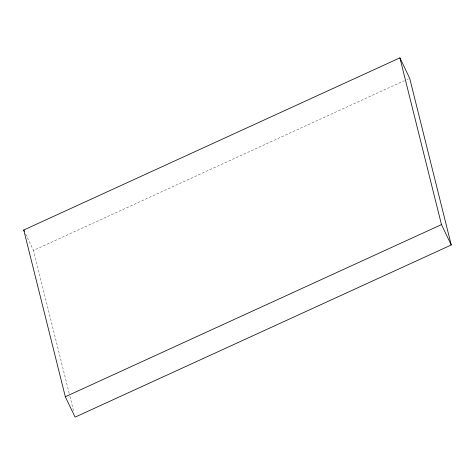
<?xml version="1.0" encoding="UTF-8"?>
<svg xmlns="http://www.w3.org/2000/svg" width="475" height="475" viewBox="0 0 475 475"><rect width="100%" height="100%" fill="white"/><g stroke="black" fill="none" stroke-linecap="round" stroke-linejoin="round"><path stroke-width="0.36" stroke-dasharray="2.38 1.78" d="M69.19 393.419L33.529 250.408L404.284 80.72M406.986 79.485L408.334 78.868M25.644 233.967L33.529 250.408M69.902 396.293L73.845 412.104"/><path stroke-width="0.71" d="M23.75 230.019L399.897 57.867L409.682 78.25L451.25 244.981L75.103 417.133L65.318 396.75L23.75 230.019L24.379 231.337M65.318 396.75L441.471 224.592L399.897 57.867M441.471 224.592L451.25 244.981"/></g></svg>
